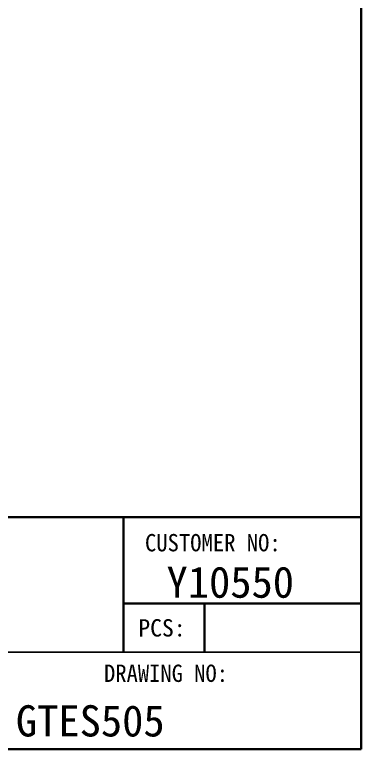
# Paper-space layout 'SW_Model_1' of a CAD drawing. Header units: millimetres. Extents: x 625 to 800, y 257 to 308.
# Drawn here: x 766.21 to 775.13, y 259.69 to 278.61 of the extents above; entities that cross this region are included whole.
import ezdxf

# ---------------------------------------------------------------- set-up
doc = ezdxf.new("R2010")
doc.units = ezdxf.units.MM
doc.layers.add('粗实线层', color=7, linetype='Continuous', lineweight=25)
doc.styles.add('SLDTEXTSTYLE13', font='TXT', dxfattribs={"width": 0.954545})
doc.styles.add('SLDTEXTSTYLE22', font='TXT', dxfattribs={"width": 0.958333})
doc.styles.add('SLDTEXTSTYLE6', font='TXT')

psp = doc.layouts.new('SW_Model_1')

# ---------------------------------------------------------------- linework, layer by layer
at = {"lineweight": 35}
for p, q in [((775.132, 259.694), (775.132, 308.248)), ((736.392, 265.672), (775.132, 265.672)), ((769.014, 265.659), (769.014, 262.193)), ((769.014, 263.45), (775.132, 263.45)), ((771.099, 263.45), (771.099, 262.193)), ((705.533, 259.694), (775.132, 259.694))]:
    psp.add_line(p, q, dxfattribs=at)
psp.add_line((749.946, 262.193), (775.132, 262.193))

# ---------------------------------------------------------------- texts
at = {"layer": '粗实线层', "attachment_point": 1}
for s, insert, char_height, style in [('CUSTOMER NO:', (769.562, 265.237), 0.44675, 'SLDTEXTSTYLE22'), ('Y10550', (770.118, 264.4), 0.8041, 'SLDTEXTSTYLE6'), ('PCS:', (769.393, 263.044), 0.4467, 'SLDTEXTSTYLE6'), ('DRAWING NO:', (768.509, 261.875), 0.44675, 'SLDTEXTSTYLE13'), ('GTES505', (766.24, 260.828), 0.8041, 'SLDTEXTSTYLE6')]:
    psp.add_mtext(s, dxfattribs=dict(at, insert=insert, char_height=char_height, style=style))

doc.saveas('drawing.dxf')
